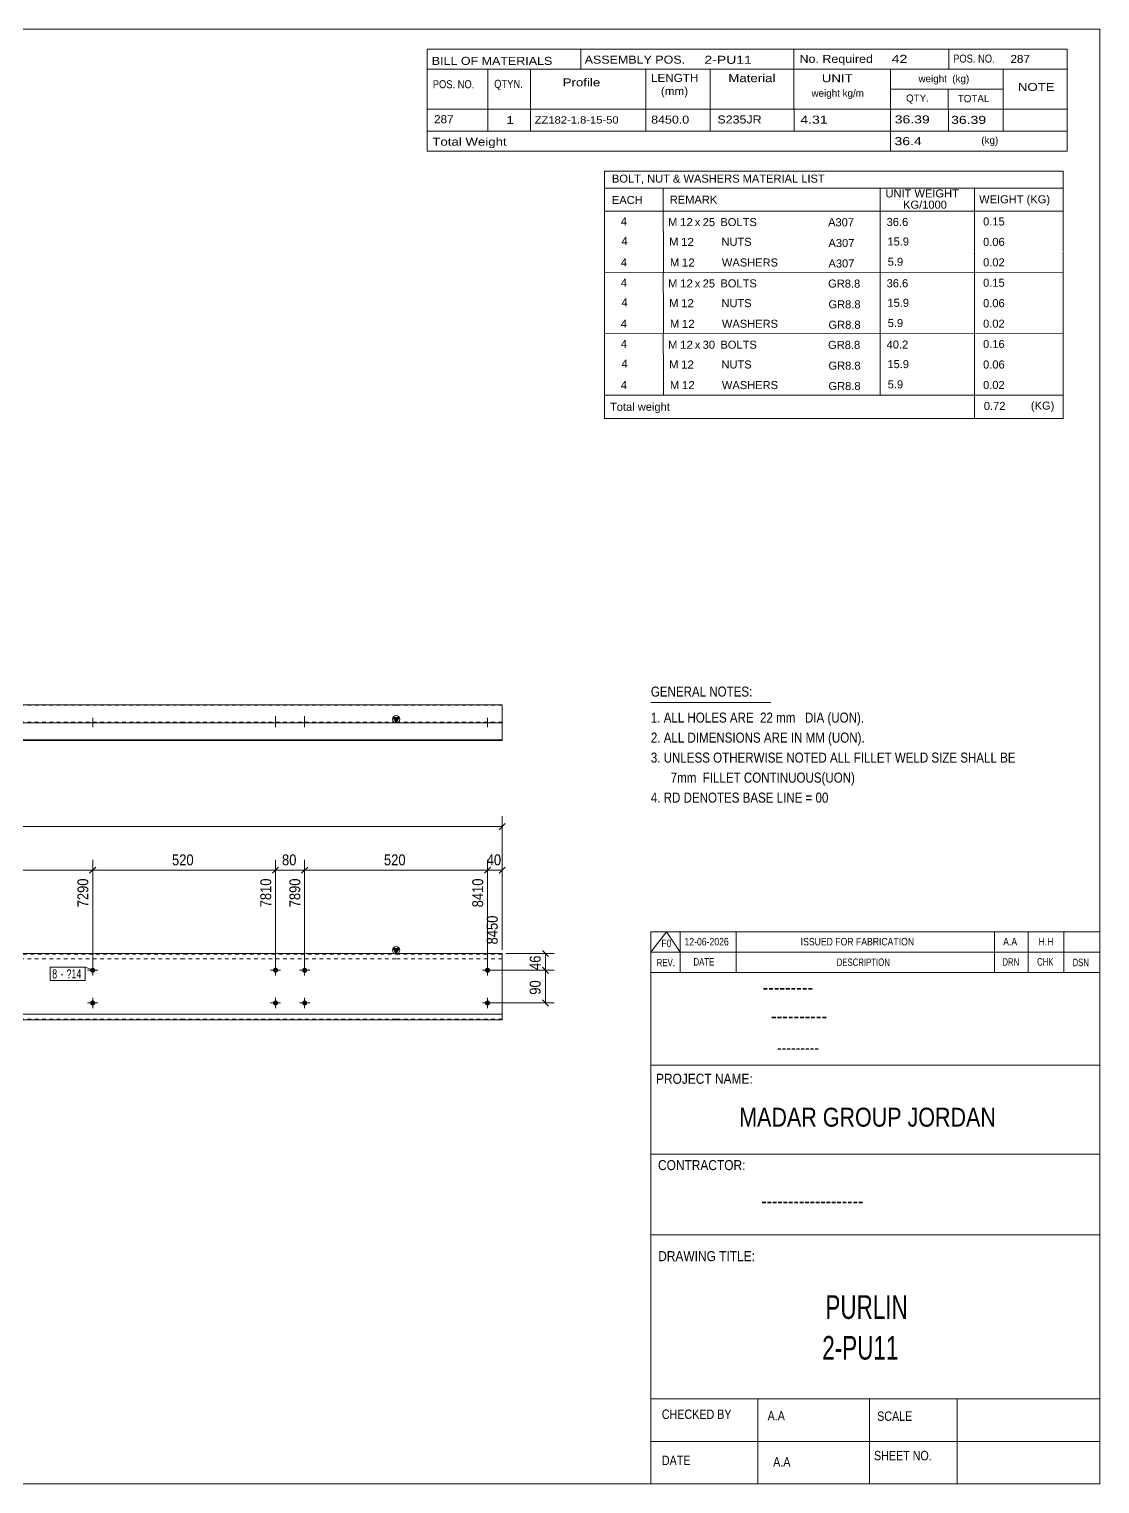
# Model space of a CAD drawing. Header units: millimetres. Extents: x 2 to 579, y 1 to 405.
# Drawn here: x 284.5 to 579, y 5 to 405 of the extents above; entities that cross this region are included whole.
import ezdxf

# ---------------------------------------------------------------- set-up
doc = ezdxf.new("R2010")
doc.units = ezdxf.units.MM
doc.linetypes.add('XKITLINE00', pattern=[0])
doc.linetypes.add('XKITLINE01', pattern=[4, 1, -1, 1, -1])
for name, color, linetype, lineweight in [('Bolt', 3, 'Continuous', 0), ('BoltMark', 7, 'Continuous', 0), ('Dimensions', 7, 'Continuous', 0), ('DrawingSheet', 5, 'Continuous', 0), ('OtherObjectType', 7, 'Continuous', 0), ('Part', 2, 'Continuous', 0)]:
    doc.layers.add(name, color=color, linetype=linetype, lineweight=lineweight)
doc.styles.add('@ARIAL_UNICODE_MS_BOLD', font='ARIAL.TTF')
doc.styles.add('ARIAL', font='ARIAL.TTF')
doc.styles.add('ARIAL_NARROW', font='ARIALN.TTF')
doc.styles.add('COMIC_SANS_MS_BOLD', font='COMICBD.TTF')
doc.styles.add('SWIS721_EX_BT', font='ARIAL.TTF')
doc.styles.add('SWISSE', font='ARIAL.TTF')

# ---------------------------------------------------------------- blocks, each defined once
blk = doc.blocks.new('*A5')
at = {"layer": 'Bolt'}
for points in [[(352.99, 146.2), (352.99, 146.16), (352.98, 146.13), (352.98, 146.09), (352.97, 146.06), (352.96, 146.03), (352.95, 145.99), (352.94, 145.96), (352.92, 145.93), (352.91, 145.9), (352.89, 145.87), (352.87, 145.84), (352.85, 145.81), (352.83, 145.79), (352.81, 145.76), (352.78, 145.74), (352.76, 145.71), (352.73, 145.69), (352.71, 145.67), (352.68, 145.65), (352.65, 145.63), (352.62, 145.61), (352.59, 145.6), (352.56, 145.58), (352.53, 145.57), (352.49, 145.56), (352.46, 145.55), (352.43, 145.54), (352.39, 145.54), (352.36, 145.53), (352.32, 145.53), (352.29, 145.53), (352.26, 145.53), (352.22, 145.53), (352.19, 145.54), (352.15, 145.54), (352.12, 145.55), (352.09, 145.56), (352.05, 145.57), (352.02, 145.58), (351.99, 145.6), (351.96, 145.61), (351.93, 145.63), (351.9, 145.65), (351.87, 145.67), (351.85, 145.69), (351.82, 145.71), (351.8, 145.74), (351.77, 145.76), (351.75, 145.79), (351.73, 145.81), (351.71, 145.84), (351.69, 145.87), (351.67, 145.9), (351.66, 145.93), (351.64, 145.96), (351.63, 145.99), (351.62, 146.03), (351.61, 146.06), (351.6, 146.09), (351.6, 146.13), (351.59, 146.16), (351.59, 146.2), (351.59, 146.23), (351.59, 146.26), (351.59, 146.3), (351.6, 146.33), (351.6, 146.37), (351.61, 146.4), (351.62, 146.43), (351.63, 146.47), (351.64, 146.5), (351.66, 146.53), (351.67, 146.56), (351.69, 146.59), (351.71, 146.62), (351.73, 146.65), (351.75, 146.67), (351.77, 146.7), (351.8, 146.72), (351.82, 146.75), (351.85, 146.77), (351.87, 146.79), (351.9, 146.81), (351.93, 146.83), (351.96, 146.85), (351.99, 146.86), (352.02, 146.88), (352.05, 146.89), (352.09, 146.9), (352.12, 146.91), (352.15, 146.92), (352.19, 146.92), (352.22, 146.93), (352.26, 146.93), (352.29, 146.93), (352.32, 146.93), (352.36, 146.93), (352.39, 146.92), (352.43, 146.92), (352.46, 146.91), (352.49, 146.9), (352.53, 146.89), (352.56, 146.88), (352.59, 146.86), (352.62, 146.85), (352.65, 146.83), (352.68, 146.81), (352.71, 146.79), (352.73, 146.77), (352.76, 146.75), (352.78, 146.72), (352.81, 146.7), (352.83, 146.67), (352.85, 146.65), (352.87, 146.62), (352.89, 146.59), (352.91, 146.56), (352.92, 146.53), (352.94, 146.5), (352.95, 146.47), (352.96, 146.43), (352.97, 146.4), (352.98, 146.37), (352.98, 146.33), (352.99, 146.3), (352.99, 146.26), (352.99, 146.23)], [(360.99, 146.2), (360.99, 146.16), (360.98, 146.13), (360.98, 146.09), (360.97, 146.06), (360.96, 146.03), (360.95, 145.99), (360.94, 145.96), (360.92, 145.93), (360.91, 145.9), (360.89, 145.87), (360.87, 145.84), (360.85, 145.81), (360.83, 145.79), (360.81, 145.76), (360.78, 145.74), (360.76, 145.71), (360.73, 145.69), (360.71, 145.67), (360.68, 145.65), (360.65, 145.63), (360.62, 145.61), (360.59, 145.6), (360.56, 145.58), (360.53, 145.57), (360.49, 145.56), (360.46, 145.55), (360.43, 145.54), (360.39, 145.54), (360.36, 145.53), (360.32, 145.53), (360.29, 145.53), (360.26, 145.53), (360.22, 145.53), (360.19, 145.54), (360.15, 145.54), (360.12, 145.55), (360.09, 145.56), (360.05, 145.57), (360.02, 145.58), (359.99, 145.6), (359.96, 145.61), (359.93, 145.63), (359.9, 145.65), (359.87, 145.67), (359.85, 145.69), (359.82, 145.71), (359.8, 145.74), (359.77, 145.76), (359.75, 145.79), (359.73, 145.81), (359.71, 145.84), (359.69, 145.87), (359.67, 145.9), (359.66, 145.93), (359.64, 145.96), (359.63, 145.99), (359.62, 146.03), (359.61, 146.06), (359.6, 146.09), (359.6, 146.13), (359.59, 146.16), (359.59, 146.2), (359.59, 146.23), (359.59, 146.26), (359.59, 146.3), (359.6, 146.33), (359.6, 146.37), (359.61, 146.4), (359.62, 146.43), (359.63, 146.47), (359.64, 146.5), (359.66, 146.53), (359.67, 146.56), (359.69, 146.59), (359.71, 146.62), (359.73, 146.65), (359.75, 146.67), (359.77, 146.7), (359.8, 146.72), (359.82, 146.75), (359.85, 146.77), (359.87, 146.79), (359.9, 146.81), (359.93, 146.83), (359.96, 146.85), (359.99, 146.86), (360.02, 146.88), (360.05, 146.89), (360.09, 146.9), (360.12, 146.91), (360.15, 146.92), (360.19, 146.92), (360.22, 146.93), (360.26, 146.93), (360.29, 146.93), (360.32, 146.93), (360.36, 146.93), (360.39, 146.92), (360.43, 146.92), (360.46, 146.91), (360.49, 146.9), (360.53, 146.89), (360.56, 146.88), (360.59, 146.86), (360.62, 146.85), (360.65, 146.83), (360.68, 146.81), (360.71, 146.79), (360.73, 146.77), (360.76, 146.75), (360.78, 146.72), (360.81, 146.7), (360.83, 146.67), (360.85, 146.65), (360.87, 146.62), (360.89, 146.59), (360.91, 146.56), (360.92, 146.53), (360.94, 146.5), (360.95, 146.47), (360.96, 146.43), (360.97, 146.4), (360.98, 146.37), (360.98, 146.33), (360.99, 146.3), (360.99, 146.26), (360.99, 146.23)], [(352.99, 137.2), (352.99, 137.16), (352.98, 137.13), (352.98, 137.09), (352.97, 137.06), (352.96, 137.03), (352.95, 136.99), (352.94, 136.96), (352.92, 136.93), (352.91, 136.9), (352.89, 136.87), (352.87, 136.84), (352.85, 136.81), (352.83, 136.79), (352.81, 136.76), (352.78, 136.74), (352.76, 136.71), (352.73, 136.69), (352.71, 136.67), (352.68, 136.65), (352.65, 136.63), (352.62, 136.61), (352.59, 136.6), (352.56, 136.58), (352.53, 136.57), (352.49, 136.56), (352.46, 136.55), (352.43, 136.54), (352.39, 136.54), (352.36, 136.53), (352.32, 136.53), (352.29, 136.53), (352.26, 136.53), (352.22, 136.53), (352.19, 136.54), (352.15, 136.54), (352.12, 136.55), (352.09, 136.56), (352.05, 136.57), (352.02, 136.58), (351.99, 136.6), (351.96, 136.61), (351.93, 136.63), (351.9, 136.65), (351.87, 136.67), (351.85, 136.69), (351.82, 136.71), (351.8, 136.74), (351.77, 136.76), (351.75, 136.79), (351.73, 136.81), (351.71, 136.84), (351.69, 136.87), (351.67, 136.9), (351.66, 136.93), (351.64, 136.96), (351.63, 136.99), (351.62, 137.03), (351.61, 137.06), (351.6, 137.09), (351.6, 137.13), (351.59, 137.16), (351.59, 137.2), (351.59, 137.23), (351.59, 137.26), (351.59, 137.3), (351.6, 137.33), (351.6, 137.37), (351.61, 137.4), (351.62, 137.43), (351.63, 137.47), (351.64, 137.5), (351.66, 137.53), (351.67, 137.56), (351.69, 137.59), (351.71, 137.62), (351.73, 137.65), (351.75, 137.67), (351.77, 137.7), (351.8, 137.72), (351.82, 137.75), (351.85, 137.77), (351.87, 137.79), (351.9, 137.81), (351.93, 137.83), (351.96, 137.85), (351.99, 137.86), (352.02, 137.88), (352.05, 137.89), (352.09, 137.9), (352.12, 137.91), (352.15, 137.92), (352.19, 137.92), (352.22, 137.93), (352.26, 137.93), (352.29, 137.93), (352.32, 137.93), (352.36, 137.93), (352.39, 137.92), (352.43, 137.92), (352.46, 137.91), (352.49, 137.9), (352.53, 137.89), (352.56, 137.88), (352.59, 137.86), (352.62, 137.85), (352.65, 137.83), (352.68, 137.81), (352.71, 137.79), (352.73, 137.77), (352.76, 137.75), (352.78, 137.72), (352.81, 137.7), (352.83, 137.67), (352.85, 137.65), (352.87, 137.62), (352.89, 137.59), (352.91, 137.56), (352.92, 137.53), (352.94, 137.5), (352.95, 137.47), (352.96, 137.43), (352.97, 137.4), (352.98, 137.37), (352.98, 137.33), (352.99, 137.3), (352.99, 137.26), (352.99, 137.23)], [(360.99, 137.2), (360.99, 137.16), (360.98, 137.13), (360.98, 137.09), (360.97, 137.06), (360.96, 137.03), (360.95, 136.99), (360.94, 136.96), (360.92, 136.93), (360.91, 136.9), (360.89, 136.87), (360.87, 136.84), (360.85, 136.81), (360.83, 136.79), (360.81, 136.76), (360.78, 136.74), (360.76, 136.71), (360.73, 136.69), (360.71, 136.67), (360.68, 136.65), (360.65, 136.63), (360.62, 136.61), (360.59, 136.6), (360.56, 136.58), (360.53, 136.57), (360.49, 136.56), (360.46, 136.55), (360.43, 136.54), (360.39, 136.54), (360.36, 136.53), (360.32, 136.53), (360.29, 136.53), (360.26, 136.53), (360.22, 136.53), (360.19, 136.54), (360.15, 136.54), (360.12, 136.55), (360.09, 136.56), (360.05, 136.57), (360.02, 136.58), (359.99, 136.6), (359.96, 136.61), (359.93, 136.63), (359.9, 136.65), (359.87, 136.67), (359.85, 136.69), (359.82, 136.71), (359.8, 136.74), (359.77, 136.76), (359.75, 136.79), (359.73, 136.81), (359.71, 136.84), (359.69, 136.87), (359.67, 136.9), (359.66, 136.93), (359.64, 136.96), (359.63, 136.99), (359.62, 137.03), (359.61, 137.06), (359.6, 137.09), (359.6, 137.13), (359.59, 137.16), (359.59, 137.2), (359.59, 137.23), (359.59, 137.26), (359.59, 137.3), (359.6, 137.33), (359.6, 137.37), (359.61, 137.4), (359.62, 137.43), (359.63, 137.47), (359.64, 137.5), (359.66, 137.53), (359.67, 137.56), (359.69, 137.59), (359.71, 137.62), (359.73, 137.65), (359.75, 137.67), (359.77, 137.7), (359.8, 137.72), (359.82, 137.75), (359.85, 137.77), (359.87, 137.79), (359.9, 137.81), (359.93, 137.83), (359.96, 137.85), (359.99, 137.86), (360.02, 137.88), (360.05, 137.89), (360.09, 137.9), (360.12, 137.91), (360.15, 137.92), (360.19, 137.92), (360.22, 137.93), (360.26, 137.93), (360.29, 137.93), (360.32, 137.93), (360.36, 137.93), (360.39, 137.92), (360.43, 137.92), (360.46, 137.91), (360.49, 137.9), (360.53, 137.89), (360.56, 137.88), (360.59, 137.86), (360.62, 137.85), (360.65, 137.83), (360.68, 137.81), (360.71, 137.79), (360.73, 137.77), (360.76, 137.75), (360.78, 137.72), (360.81, 137.7), (360.83, 137.67), (360.85, 137.65), (360.87, 137.62), (360.89, 137.59), (360.91, 137.56), (360.92, 137.53), (360.94, 137.5), (360.95, 137.47), (360.96, 137.43), (360.97, 137.4), (360.98, 137.37), (360.98, 137.33), (360.99, 137.3), (360.99, 137.26), (360.99, 137.23)]]:
    blk.add_hatch(color=3, dxfattribs=at).paths.add_polyline_path(points, flags=17)
at = {"layer": 'Bolt', "color": 3, "linetype": 'XKITLINE00', "lineweight": 0}
for p, q in [((353.69, 146.23), (350.89, 146.23)), ((352.29, 147.63), (352.29, 144.83)), ((361.69, 146.23), (358.89, 146.23)), ((360.29, 147.63), (360.29, 144.83)), ((353.69, 137.23), (350.89, 137.23)), ((352.29, 138.63), (352.29, 135.83)), ((361.69, 137.23), (358.89, 137.23)), ((360.29, 138.63), (360.29, 135.83))]:
    blk.add_line(p, q, dxfattribs=at)
blk = doc.blocks.new('*A6')
at = {"layer": 'Bolt'}
for points in [[(302.7, 146.2), (302.69, 146.16), (302.69, 146.13), (302.68, 146.09), (302.68, 146.06), (302.67, 146.03), (302.66, 145.99), (302.64, 145.96), (302.63, 145.93), (302.61, 145.9), (302.6, 145.87), (302.58, 145.84), (302.56, 145.81), (302.54, 145.79), (302.51, 145.76), (302.49, 145.74), (302.47, 145.71), (302.44, 145.69), (302.41, 145.67), (302.38, 145.65), (302.36, 145.63), (302.33, 145.61), (302.3, 145.6), (302.26, 145.58), (302.23, 145.57), (302.2, 145.56), (302.17, 145.55), (302.13, 145.54), (302.1, 145.54), (302.06, 145.53), (302.03, 145.53), (302, 145.53), (301.96, 145.53), (301.93, 145.53), (301.89, 145.54), (301.86, 145.54), (301.83, 145.55), (301.79, 145.56), (301.76, 145.57), (301.73, 145.58), (301.7, 145.6), (301.67, 145.61), (301.64, 145.63), (301.61, 145.65), (301.58, 145.67), (301.55, 145.69), (301.53, 145.71), (301.5, 145.74), (301.48, 145.76), (301.45, 145.79), (301.43, 145.81), (301.41, 145.84), (301.4, 145.87), (301.38, 145.9), (301.36, 145.93), (301.35, 145.96), (301.34, 145.99), (301.33, 146.03), (301.32, 146.06), (301.31, 146.09), (301.3, 146.13), (301.3, 146.16), (301.3, 146.2), (301.3, 146.23), (301.3, 146.26), (301.3, 146.3), (301.3, 146.33), (301.31, 146.37), (301.32, 146.4), (301.33, 146.43), (301.34, 146.47), (301.35, 146.5), (301.36, 146.53), (301.38, 146.56), (301.4, 146.59), (301.41, 146.62), (301.43, 146.65), (301.45, 146.67), (301.48, 146.7), (301.5, 146.72), (301.53, 146.75), (301.55, 146.77), (301.58, 146.79), (301.61, 146.81), (301.64, 146.83), (301.67, 146.85), (301.7, 146.86), (301.73, 146.88), (301.76, 146.89), (301.79, 146.9), (301.83, 146.91), (301.86, 146.92), (301.89, 146.92), (301.93, 146.93), (301.96, 146.93), (302, 146.93), (302.03, 146.93), (302.06, 146.93), (302.1, 146.92), (302.13, 146.92), (302.17, 146.91), (302.2, 146.9), (302.23, 146.89), (302.26, 146.88), (302.3, 146.86), (302.33, 146.85), (302.36, 146.83), (302.38, 146.81), (302.41, 146.79), (302.44, 146.77), (302.47, 146.75), (302.49, 146.72), (302.51, 146.7), (302.54, 146.67), (302.56, 146.65), (302.58, 146.62), (302.6, 146.59), (302.61, 146.56), (302.63, 146.53), (302.64, 146.5), (302.66, 146.47), (302.67, 146.43), (302.68, 146.4), (302.68, 146.37), (302.69, 146.33), (302.69, 146.3), (302.7, 146.26), (302.7, 146.23)], [(411.28, 146.2), (411.28, 146.16), (411.28, 146.13), (411.27, 146.09), (411.26, 146.06), (411.25, 146.03), (411.24, 145.99), (411.23, 145.96), (411.22, 145.93), (411.2, 145.9), (411.18, 145.87), (411.17, 145.84), (411.15, 145.81), (411.13, 145.79), (411.1, 145.76), (411.08, 145.74), (411.05, 145.71), (411.03, 145.69), (411, 145.67), (410.97, 145.65), (410.94, 145.63), (410.91, 145.61), (410.88, 145.6), (410.85, 145.58), (410.82, 145.57), (410.79, 145.56), (410.75, 145.55), (410.72, 145.54), (410.69, 145.54), (410.65, 145.53), (410.62, 145.53), (410.58, 145.53), (410.55, 145.53), (410.52, 145.53), (410.48, 145.54), (410.45, 145.54), (410.41, 145.55), (410.38, 145.56), (410.35, 145.57), (410.32, 145.58), (410.28, 145.6), (410.25, 145.61), (410.22, 145.63), (410.2, 145.65), (410.17, 145.67), (410.14, 145.69), (410.11, 145.71), (410.09, 145.74), (410.07, 145.76), (410.04, 145.79), (410.02, 145.81), (410, 145.84), (409.98, 145.87), (409.97, 145.9), (409.95, 145.93), (409.94, 145.96), (409.92, 145.99), (409.91, 146.03), (409.9, 146.06), (409.9, 146.09), (409.89, 146.13), (409.89, 146.16), (409.88, 146.2), (409.88, 146.23), (409.88, 146.26), (409.89, 146.3), (409.89, 146.33), (409.9, 146.37), (409.9, 146.4), (409.91, 146.43), (409.92, 146.47), (409.94, 146.5), (409.95, 146.53), (409.97, 146.56), (409.98, 146.59), (410, 146.62), (410.02, 146.65), (410.04, 146.67), (410.07, 146.7), (410.09, 146.72), (410.11, 146.75), (410.14, 146.77), (410.17, 146.79), (410.2, 146.81), (410.22, 146.83), (410.25, 146.85), (410.28, 146.86), (410.32, 146.88), (410.35, 146.89), (410.38, 146.9), (410.41, 146.91), (410.45, 146.92), (410.48, 146.92), (410.52, 146.93), (410.55, 146.93), (410.58, 146.93), (410.62, 146.93), (410.65, 146.93), (410.69, 146.92), (410.72, 146.92), (410.75, 146.91), (410.79, 146.9), (410.82, 146.89), (410.85, 146.88), (410.88, 146.86), (410.91, 146.85), (410.94, 146.83), (410.97, 146.81), (411, 146.79), (411.03, 146.77), (411.05, 146.75), (411.08, 146.72), (411.1, 146.7), (411.13, 146.67), (411.15, 146.65), (411.17, 146.62), (411.18, 146.59), (411.2, 146.56), (411.22, 146.53), (411.23, 146.5), (411.24, 146.47), (411.25, 146.43), (411.26, 146.4), (411.27, 146.37), (411.28, 146.33), (411.28, 146.3), (411.28, 146.26), (411.28, 146.23)], [(302.7, 137.2), (302.69, 137.16), (302.69, 137.13), (302.68, 137.09), (302.68, 137.06), (302.67, 137.03), (302.66, 136.99), (302.64, 136.96), (302.63, 136.93), (302.61, 136.9), (302.6, 136.87), (302.58, 136.84), (302.56, 136.81), (302.54, 136.79), (302.51, 136.76), (302.49, 136.74), (302.47, 136.71), (302.44, 136.69), (302.41, 136.67), (302.38, 136.65), (302.36, 136.63), (302.33, 136.61), (302.3, 136.6), (302.26, 136.58), (302.23, 136.57), (302.2, 136.56), (302.17, 136.55), (302.13, 136.54), (302.1, 136.54), (302.06, 136.53), (302.03, 136.53), (302, 136.53), (301.96, 136.53), (301.93, 136.53), (301.89, 136.54), (301.86, 136.54), (301.83, 136.55), (301.79, 136.56), (301.76, 136.57), (301.73, 136.58), (301.7, 136.6), (301.67, 136.61), (301.64, 136.63), (301.61, 136.65), (301.58, 136.67), (301.55, 136.69), (301.53, 136.71), (301.5, 136.74), (301.48, 136.76), (301.45, 136.79), (301.43, 136.81), (301.41, 136.84), (301.4, 136.87), (301.38, 136.9), (301.36, 136.93), (301.35, 136.96), (301.34, 136.99), (301.33, 137.03), (301.32, 137.06), (301.31, 137.09), (301.3, 137.13), (301.3, 137.16), (301.3, 137.2), (301.3, 137.23), (301.3, 137.26), (301.3, 137.3), (301.3, 137.33), (301.31, 137.37), (301.32, 137.4), (301.33, 137.43), (301.34, 137.47), (301.35, 137.5), (301.36, 137.53), (301.38, 137.56), (301.4, 137.59), (301.41, 137.62), (301.43, 137.65), (301.45, 137.67), (301.48, 137.7), (301.5, 137.72), (301.53, 137.75), (301.55, 137.77), (301.58, 137.79), (301.61, 137.81), (301.64, 137.83), (301.67, 137.85), (301.7, 137.86), (301.73, 137.88), (301.76, 137.89), (301.79, 137.9), (301.83, 137.91), (301.86, 137.92), (301.89, 137.92), (301.93, 137.93), (301.96, 137.93), (302, 137.93), (302.03, 137.93), (302.06, 137.93), (302.1, 137.92), (302.13, 137.92), (302.17, 137.91), (302.2, 137.9), (302.23, 137.89), (302.26, 137.88), (302.3, 137.86), (302.33, 137.85), (302.36, 137.83), (302.38, 137.81), (302.41, 137.79), (302.44, 137.77), (302.47, 137.75), (302.49, 137.72), (302.51, 137.7), (302.54, 137.67), (302.56, 137.65), (302.58, 137.62), (302.6, 137.59), (302.61, 137.56), (302.63, 137.53), (302.64, 137.5), (302.66, 137.47), (302.67, 137.43), (302.68, 137.4), (302.68, 137.37), (302.69, 137.33), (302.69, 137.3), (302.7, 137.26), (302.7, 137.23)], [(411.28, 137.2), (411.28, 137.16), (411.28, 137.13), (411.27, 137.09), (411.26, 137.06), (411.25, 137.03), (411.24, 136.99), (411.23, 136.96), (411.22, 136.93), (411.2, 136.9), (411.18, 136.87), (411.17, 136.84), (411.15, 136.81), (411.13, 136.79), (411.1, 136.76), (411.08, 136.74), (411.05, 136.71), (411.03, 136.69), (411, 136.67), (410.97, 136.65), (410.94, 136.63), (410.91, 136.61), (410.88, 136.6), (410.85, 136.58), (410.82, 136.57), (410.79, 136.56), (410.75, 136.55), (410.72, 136.54), (410.69, 136.54), (410.65, 136.53), (410.62, 136.53), (410.58, 136.53), (410.55, 136.53), (410.52, 136.53), (410.48, 136.54), (410.45, 136.54), (410.41, 136.55), (410.38, 136.56), (410.35, 136.57), (410.32, 136.58), (410.28, 136.6), (410.25, 136.61), (410.22, 136.63), (410.2, 136.65), (410.17, 136.67), (410.14, 136.69), (410.11, 136.71), (410.09, 136.74), (410.07, 136.76), (410.04, 136.79), (410.02, 136.81), (410, 136.84), (409.98, 136.87), (409.97, 136.9), (409.95, 136.93), (409.94, 136.96), (409.92, 136.99), (409.91, 137.03), (409.9, 137.06), (409.9, 137.09), (409.89, 137.13), (409.89, 137.16), (409.88, 137.2), (409.88, 137.23), (409.88, 137.26), (409.89, 137.3), (409.89, 137.33), (409.9, 137.37), (409.9, 137.4), (409.91, 137.43), (409.92, 137.47), (409.94, 137.5), (409.95, 137.53), (409.97, 137.56), (409.98, 137.59), (410, 137.62), (410.02, 137.65), (410.04, 137.67), (410.07, 137.7), (410.09, 137.72), (410.11, 137.75), (410.14, 137.77), (410.17, 137.79), (410.2, 137.81), (410.22, 137.83), (410.25, 137.85), (410.28, 137.86), (410.32, 137.88), (410.35, 137.89), (410.38, 137.9), (410.41, 137.91), (410.45, 137.92), (410.48, 137.92), (410.52, 137.93), (410.55, 137.93), (410.58, 137.93), (410.62, 137.93), (410.65, 137.93), (410.69, 137.92), (410.72, 137.92), (410.75, 137.91), (410.79, 137.9), (410.82, 137.89), (410.85, 137.88), (410.88, 137.86), (410.91, 137.85), (410.94, 137.83), (410.97, 137.81), (411, 137.79), (411.03, 137.77), (411.05, 137.75), (411.08, 137.72), (411.1, 137.7), (411.13, 137.67), (411.15, 137.65), (411.17, 137.62), (411.18, 137.59), (411.2, 137.56), (411.22, 137.53), (411.23, 137.5), (411.24, 137.47), (411.25, 137.43), (411.26, 137.4), (411.27, 137.37), (411.28, 137.33), (411.28, 137.3), (411.28, 137.26), (411.28, 137.23)]]:
    blk.add_hatch(color=3, dxfattribs=at).paths.add_polyline_path(points, flags=17)
at = {"layer": 'Bolt', "color": 3, "linetype": 'XKITLINE00', "lineweight": 0}
for p, q in [((303.4, 146.23), (300.6, 146.23)), ((302, 147.63), (302, 144.83)), ((411.98, 146.23), (409.18, 146.23)), ((410.58, 147.63), (410.58, 144.83)), ((303.4, 137.23), (300.6, 137.23)), ((302, 138.63), (302, 135.83)), ((411.98, 137.23), (409.18, 137.23)), ((410.58, 138.63), (410.58, 135.83))]:
    blk.add_line(p, q, dxfattribs=at)
blk = doc.blocks.new('*A7')
at = {"layer": 'Part'}
blk.add_hatch(color=2, dxfattribs=at).paths.add_polyline_path([(384.64, 152.23), (386.24, 152.23), (385.44, 150.83)], flags=17)
at = {"layer": 'Part', "color": 2, "linetype": 'XKITLINE00', "lineweight": 0}
for p, q in [((385.44, 150.83), (384.64, 152.23)), ((384.64, 152.23), (386.24, 152.23)), ((386.24, 152.23), (385.44, 150.83)), ((38.53, 150.83), (38.53, 132.63)), ((67.62, 150.83), (38.53, 150.83)), ((125.92, 150.83), (67.72, 150.83)), ((176.21, 150.83), (126.02, 150.83)), ((226.51, 150.83), (176.31, 150.83)), ((276.8, 150.83), (226.61, 150.83)), ((327.09, 150.83), (276.9, 150.83)), ((385.39, 150.83), (327.19, 150.83)), ((414.58, 150.83), (385.49, 150.83)), ((414.58, 132.63), (414.58, 150.83)), ((67.62, 134.13), (38.53, 134.13)), ((38.53, 132.63), (67.62, 132.63)), ((125.92, 134.13), (67.72, 134.13)), ((67.72, 132.63), (125.92, 132.63)), ((176.21, 134.13), (126.02, 134.13)), ((126.02, 132.63), (176.21, 132.63)), ((226.51, 134.13), (176.31, 134.13)), ((176.31, 132.63), (226.51, 132.63)), ((276.8, 134.13), (226.61, 134.13)), ((226.61, 132.63), (276.8, 132.63)), ((327.09, 134.13), (276.9, 134.13)), ((276.9, 132.63), (327.09, 132.63)), ((385.39, 134.13), (327.19, 134.13)), ((327.19, 132.63), (385.39, 132.63)), ((414.58, 134.13), (385.49, 134.13)), ((385.49, 132.63), (414.58, 132.63))]:
    blk.add_line(p, q, dxfattribs=at)
at = {"layer": 'Part', "color": 7, "linetype": 'XKITLINE01', "lineweight": 0}
for p, q in [((38.53, 150.65), (67.62, 150.65)), ((67.62, 149.33), (38.53, 149.33)), ((67.72, 150.65), (125.92, 150.65)), ((125.92, 149.33), (67.72, 149.33)), ((126.02, 150.65), (176.21, 150.65)), ((176.21, 149.33), (126.02, 149.33)), ((176.31, 150.65), (226.51, 150.65)), ((226.51, 149.33), (176.31, 149.33)), ((226.61, 150.65), (276.8, 150.65)), ((276.8, 149.33), (226.61, 149.33)), ((276.9, 150.65), (327.09, 150.65)), ((327.09, 149.33), (276.9, 149.33)), ((327.19, 150.65), (385.39, 150.65)), ((385.39, 149.33), (327.19, 149.33)), ((385.49, 150.65), (414.58, 150.65)), ((414.58, 149.33), (385.49, 149.33)), ((67.62, 132.81), (38.53, 132.81)), ((125.92, 132.81), (67.72, 132.81)), ((176.21, 132.81), (126.02, 132.81)), ((226.51, 132.81), (176.31, 132.81)), ((276.8, 132.81), (226.61, 132.81)), ((327.09, 132.81), (276.9, 132.81)), ((385.39, 132.81), (327.19, 132.81)), ((414.58, 132.81), (385.49, 132.81))]:
    blk.add_line(p, q, dxfattribs=at)
at = {"layer": 'Part', "color": 2, "linetype": 'XKITLINE00', "lineweight": 0}
blk.add_circle((385.44, 151.73), 1, dxfattribs=at)
blk = doc.blocks.new('*A12')
at = {"layer": 'Bolt'}
for points in [[(351.59, 214.25), (351.59, 214.43), (352.99, 214.43), (352.99, 214.25)], [(351.59, 214.25), (351.59, 214.43), (352.99, 214.43), (352.99, 214.25)], [(359.59, 214.25), (359.59, 214.43), (360.99, 214.43), (360.99, 214.25)], [(359.59, 214.25), (359.59, 214.43), (360.99, 214.43), (360.99, 214.25)]]:
    blk.add_hatch(color=3, dxfattribs=at).paths.add_polyline_path(points, flags=17)
at = {"layer": 'Bolt', "color": 3, "linetype": 'XKITLINE00', "lineweight": 0}
for p, q in [((352.29, 216.09), (352.29, 213.09)), ((352.29, 216.09), (352.29, 213.09)), ((360.29, 216.09), (360.29, 213.09)), ((360.29, 216.09), (360.29, 213.09)), ((351.59, 214.43), (351.59, 214.25)), ((351.59, 214.43), (351.59, 214.25)), ((352.99, 214.43), (352.99, 214.25)), ((352.99, 214.43), (352.99, 214.25)), ((359.59, 214.43), (359.59, 214.25)), ((359.59, 214.43), (359.59, 214.25)), ((360.99, 214.43), (360.99, 214.25)), ((360.99, 214.43), (360.99, 214.25))]:
    blk.add_line(p, q, dxfattribs=at)
blk = doc.blocks.new('*A13')
at = {"layer": 'Bolt'}
for points in [[(301.3, 214.25), (301.3, 214.43), (302.7, 214.43), (302.7, 214.25)], [(301.3, 214.25), (301.3, 214.43), (302.7, 214.43), (302.7, 214.25)], [(409.88, 214.25), (409.88, 214.43), (411.28, 214.43), (411.28, 214.25)], [(409.88, 214.25), (409.88, 214.43), (411.28, 214.43), (411.28, 214.25)]]:
    blk.add_hatch(color=3, dxfattribs=at).paths.add_polyline_path(points, flags=17)
at = {"layer": 'Bolt', "color": 3, "linetype": 'XKITLINE00', "lineweight": 0}
for p, q in [((301.3, 214.43), (301.3, 214.25)), ((301.3, 214.43), (301.3, 214.25)), ((302, 215.59), (302, 213.09)), ((302, 215.59), (302, 213.09)), ((302.7, 214.43), (302.7, 214.25)), ((302.7, 214.43), (302.7, 214.25)), ((409.88, 214.43), (409.88, 214.25)), ((409.88, 214.43), (409.88, 214.25)), ((410.58, 215.59), (410.58, 213.09)), ((410.58, 215.59), (410.58, 213.09)), ((411.28, 214.43), (411.28, 214.25)), ((411.28, 214.43), (411.28, 214.25))]:
    blk.add_line(p, q, dxfattribs=at)
blk = doc.blocks.new('*A14')
at = {"layer": 'Part'}
blk.add_hatch(color=2, dxfattribs=at).paths.add_polyline_path([(384.64, 215.74), (386.24, 215.74), (385.44, 214.34)], flags=17)
at = {"layer": 'Part', "color": 2, "linetype": 'XKITLINE00', "lineweight": 0}
for p, q in [((38.53, 209.61), (38.53, 219.25)), ((67.62, 219.25), (38.53, 219.25)), ((125.92, 219.25), (67.72, 219.25)), ((176.21, 219.25), (126.02, 219.25)), ((226.51, 219.25), (176.31, 219.25)), ((276.8, 219.25), (226.61, 219.25)), ((327.09, 219.25), (276.9, 219.25)), ((385.39, 219.25), (327.19, 219.25)), ((414.58, 219.25), (385.49, 219.25)), ((414.58, 209.61), (414.58, 219.25)), ((67.62, 214.25), (38.53, 214.25)), ((125.92, 214.25), (67.72, 214.25)), ((176.21, 214.25), (126.02, 214.25)), ((226.51, 214.25), (176.31, 214.25)), ((276.8, 214.25), (226.61, 214.25)), ((327.09, 214.25), (276.9, 214.25)), ((385.39, 214.25), (327.19, 214.25)), ((385.44, 214.34), (384.64, 215.74)), ((384.64, 215.74), (386.24, 215.74)), ((386.24, 215.74), (385.44, 214.34)), ((414.58, 214.25), (385.49, 214.25)), ((38.53, 209.43), (38.53, 209.61)), ((38.53, 209.61), (67.62, 209.61)), ((67.62, 209.43), (38.53, 209.43)), ((67.72, 209.61), (125.92, 209.61)), ((125.92, 209.43), (67.72, 209.43)), ((126.02, 209.61), (176.21, 209.61)), ((176.21, 209.43), (126.02, 209.43)), ((176.31, 209.61), (226.51, 209.61)), ((226.51, 209.43), (176.31, 209.43)), ((226.61, 209.61), (276.8, 209.61)), ((276.8, 209.43), (226.61, 209.43)), ((276.9, 209.61), (327.09, 209.61)), ((327.09, 209.43), (276.9, 209.43)), ((327.19, 209.61), (385.39, 209.61)), ((385.39, 209.43), (327.19, 209.43)), ((385.49, 209.61), (414.58, 209.61)), ((414.58, 209.43), (385.49, 209.43)), ((414.58, 209.61), (414.58, 209.43))]:
    blk.add_line(p, q, dxfattribs=at)
at = {"layer": 'Part', "color": 7, "linetype": 'XKITLINE01', "lineweight": 0}
for p, q in [((67.62, 219.07), (38.53, 219.07)), ((125.92, 219.07), (67.72, 219.07)), ((176.21, 219.07), (126.02, 219.07)), ((226.51, 219.07), (176.31, 219.07)), ((276.8, 219.07), (226.61, 219.07)), ((327.09, 219.07), (276.9, 219.07)), ((385.39, 219.07), (327.19, 219.07)), ((414.58, 219.07), (385.49, 219.07)), ((67.62, 214.43), (38.53, 214.43)), ((125.92, 214.43), (67.72, 214.43)), ((176.21, 214.43), (126.02, 214.43)), ((226.51, 214.43), (176.31, 214.43)), ((276.8, 214.43), (226.61, 214.43)), ((327.09, 214.43), (276.9, 214.43)), ((385.39, 214.43), (327.19, 214.43)), ((414.58, 214.43), (385.49, 214.43))]:
    blk.add_line(p, q, dxfattribs=at)
at = {"layer": 'Part', "color": 2, "linetype": 'XKITLINE00', "lineweight": 0}
blk.add_circle((385.44, 215.24), 1, dxfattribs=at)
blk = doc.blocks.new('*A15')
at = {"layer": 'DrawingSheet', "color": 5, "linetype": 'XKITLINE00', "lineweight": 0}
for p, q in [((579, 405), (5, 405)), ((5, 405), (5, 5)), ((579, 5), (579, 405)), ((5, 5), (579, 5))]:
    blk.add_line(p, q, dxfattribs=at)
at = {"layer": 'DrawingSheet', "color": 5, "style": 'ARIAL', "width": 0.85}
blk.add_text('Tekla structures', height=2, rotation=90, dxfattribs=at).set_placement((4.5, 5.5))
blk = doc.blocks.new('*A16')
at = {"layer": 'OtherObjectType', "color": 7, "linetype": 'XKITLINE00', "lineweight": 0}
for p, q in [((442.76, 365.95), (442.75, 354.95)), ((442.76, 365.95), (568.88, 365.95)), ((568.88, 365.95), (568.88, 354.95)), ((442.75, 361.3), (568.88, 361.3)), ((458.87, 361.31), (458.87, 354.95)), ((518.57, 361.31), (518.57, 354.95)), ((544.47, 361.29), (544.47, 354.95)), ((442.76, 354.92), (442.76, 349.42)), ((442.77, 354.95), (568.88, 354.95)), ((458.92, 354.95), (458.92, 349.33)), ((518.57, 354.95), (518.57, 349.33)), ((544.5, 354.95), (544.5, 349.45)), ((568.88, 354.95), (568.88, 349.45)), ((442.79, 349.33), (442.79, 343.72)), ((458.95, 349.33), (458.95, 343.71)), ((518.57, 349.33), (518.57, 343.71)), ((544.5, 349.33), (544.5, 343.83)), ((568.88, 349.33), (568.88, 343.83)), ((442.79, 343.7), (442.79, 338.13)), ((458.95, 343.71), (458.95, 338.09)), ((518.57, 343.71), (518.57, 338.09)), ((544.5, 343.71), (544.5, 338.1)), ((568.88, 343.71), (568.88, 338.1)), ((568.88, 338.1), (442.75, 338.13)), ((442.76, 338.06), (442.76, 332.56)), ((458.92, 338.09), (458.92, 332.47)), ((518.57, 338.09), (518.57, 332.47)), ((544.5, 338.09), (544.5, 332.59)), ((568.88, 338.09), (568.88, 332.59)), ((442.79, 332.47), (442.79, 326.86)), ((458.95, 332.47), (458.95, 326.86)), ((518.57, 332.47), (518.57, 326.86)), ((544.5, 332.47), (544.5, 326.97)), ((568.88, 332.47), (568.88, 326.97)), ((442.79, 326.84), (442.79, 321.27)), ((458.95, 326.85), (458.95, 321.24)), ((518.57, 326.86), (518.57, 321.24)), ((544.5, 326.85), (544.5, 321.25)), ((568.88, 326.85), (568.88, 321.24)), ((568.88, 321.24), (442.75, 321.27)), ((442.76, 321.21), (442.76, 315.71)), ((458.92, 321.23), (458.92, 315.62)), ((518.57, 321.24), (518.57, 315.62)), ((544.5, 321.23), (544.5, 315.73)), ((568.88, 321.24), (568.88, 315.74)), ((442.79, 315.62), (442.79, 310)), ((458.95, 315.62), (458.95, 310)), ((518.57, 315.62), (518.57, 310)), ((544.5, 315.61), (544.5, 310.11)), ((568.88, 315.62), (568.88, 310.12)), ((442.79, 309.98), (442.79, 304.42)), ((458.95, 310), (458.95, 304.38)), ((518.57, 310), (518.57, 304.38)), ((544.5, 310), (544.5, 304.39)), ((568.88, 310), (568.88, 304.39)), ((568.88, 304.39), (442.75, 304.42)), ((442.78, 304.38), (442.78, 297.97)), ((442.85, 304.38), (568.87, 304.38)), ((544.5, 304.35), (544.5, 297.93)), ((568.87, 304.35), (568.87, 297.94)), ((442.77, 297.93), (568.87, 297.93))]:
    blk.add_line(p, q, dxfattribs=at)
at = {"layer": 'OtherObjectType', "color": 7, "style": 'ARIAL_NARROW'}
for s, width, p in [('BOLT, NUT & WASHERS MATERIAL LIST', 1.211571, (444.79, 362.79)), ('UNIT WEIGHT', 1.211571, (520.03, 358.72)), ('EACH', 1.211571, (444.78, 356.92)), ('REMARK', 1.211571, (460.7, 357.01)), (' KG/1000', 1.211571, (524.02, 355.63)), ('WEIGHT (KG)', 1.211571, (545.78, 357.1)), ('4', 1.211571, (447.26, 351.05)), ('M', 1.211571, (460.26, 350.85)), ('12', 1.275, (463.5, 350.83)), ('x', 1.211571, (467.58, 350.83)), ('25', 1.211571, (469.76, 350.82)), ('BOLTS', 1.211571, (474.63, 350.84)), ('A307', 1.211571, (504.25, 350.79)), ('36.6', 1.211571, (520.34, 350.88)), ('0.15', 1.211571, (546.87, 351.01)), ('4', 1.211571, (447.4, 345.61)), ('M', 1.211571, (460.54, 345.41)), ('12', 1.275, (463.78, 345.39)), ('NUTS', 1.211571, (474.91, 345.41)), ('A307', 1.211571, (504.35, 345.09)), ('15.9', 1.211571, (520.56, 345.5)), ('0.06', 1.211571, (546.87, 345.39)), ('4', 1.211571, (447.24, 339.74)), ('M', 1.211571, (460.76, 339.74)), ('12', 1.275, (464, 339.72)), ('WASHERS', 1.211571, (475.04, 339.73)), ('A307', 1.211571, (504.35, 339.47)), ('5.9', 1.211571, (520.64, 339.94)), ('0.02', 1.211571, (546.87, 339.78)), ('4', 1.211571, (447.26, 334.2)), ('M', 1.211571, (460.26, 333.99)), ('12', 1.275, (463.5, 333.97)), ('25', 1.211571, (469.76, 333.96)), ('BOLTS', 1.211571, (474.63, 333.98)), ('GR8.8', 1.211571, (504.25, 333.93)), ('36.6', 1.211571, (520.34, 334.02)), ('0.15', 1.211571, (546.87, 334.16)), ('x', 1.211571, (467.58, 333.97)), ('4', 1.211571, (447.4, 328.75)), ('M', 1.211571, (460.54, 328.56)), ('12', 1.275, (463.78, 328.54)), ('NUTS', 1.211571, (474.91, 328.55)), ('GR8.8', 1.211571, (504.35, 328.23)), ('15.9', 1.211571, (520.56, 328.65)), ('0.06', 1.211571, (546.87, 328.54)), ('4', 1.211571, (447.24, 322.88)), ('M', 1.211571, (460.76, 322.88)), ('12', 1.275, (464, 322.86)), ('WASHERS', 1.211571, (475.04, 322.88)), ('GR8.8', 1.211571, (504.35, 322.61)), ('5.9', 1.211571, (520.64, 323.08)), ('0.02', 1.211571, (546.87, 322.92)), ('4', 1.211571, (447.26, 317.34)), ('M', 1.211571, (460.26, 317.13)), ('12', 1.275, (463.5, 317.11)), ('x', 1.211571, (467.58, 317.12)), ('30', 1.211571, (469.76, 317.11)), ('BOLTS', 1.211571, (474.63, 317.13)), ('GR8.8', 1.211571, (504.25, 317.08)), ('40.2', 1.211571, (520.34, 317.17)), ('0.16', 1.211571, (546.87, 317.3)), ('4', 1.211571, (447.4, 311.89)), ('M', 1.211571, (460.54, 311.7)), ('12', 1.275, (463.78, 311.68)), ('NUTS', 1.211571, (474.91, 311.69)), ('GR8.8', 1.211571, (504.35, 311.37)), ('15.9', 1.211571, (520.56, 311.79)), ('0.06', 1.211571, (546.87, 311.68)), ('4', 1.211571, (447.24, 306.03)), ('M', 1.211571, (460.76, 306.03)), ('12', 1.275, (464, 306)), ('WASHERS', 1.211571, (475.04, 306.02)), ('5.9', 1.211571, (520.64, 306.22)), ('0.02', 1.211571, (546.87, 306.06)), ('GR8.8', 1.211571, (504.35, 305.76)), ('Total weight', 1.211571, (444.26, 300.06)), ('0.72', 1.211571, (547.07, 300.29)), ('(KG)', 1.211571, (560.02, 300.38))]:
    blk.add_text(s, height=2.2, dxfattribs=dict(at, width=width)).set_placement(p)
blk = doc.blocks.new('*A17')
at = {"layer": 'OtherObjectType', "color": 7, "linetype": 'XKITLINE00', "lineweight": 0}
blk.add_line((455.5, 219.82), (488.5, 219.82), dxfattribs=at)
at = {"layer": 'OtherObjectType', "color": 7, "style": 'ARIAL_NARROW', "width": 1.008832}
for s, p in [('GENERAL NOTES:', (455.5, 221.47)), ('1. ALL HOLES ARE  22 mm   DIA (UON).', (455.5, 214.32)), ('2. ALL DIMENSIONS ARE IN MM (UON).', (455.5, 208.82)), ('3. UNLESS OTHERWISE NOTED ALL FILLET WELD SIZE SHALL BE', (455.5, 203.32)), ('7mm  FILLET CONTINUOUS(UON)', (460.95, 197.82)), ('4. RD DENOTES BASE LINE = 00', (455.5, 192.32))]:
    blk.add_text(s, height=2.75, dxfattribs=at).set_placement(p)
blk = doc.blocks.new('*A18')
at = {"layer": 'OtherObjectType', "color": 7, "linetype": 'XKITLINE00', "lineweight": 0}
for p, q in [((455.5, 156.76), (579, 156.76)), ((455.5, 151.21), (459.82, 156.76)), ((455.5, 151.21), (455.5, 156.76)), ((459.82, 156.76), (463.53, 151.21)), ((463.53, 151.21), (463.53, 156.76)), ((478.97, 151.21), (478.97, 156.76)), ((549.98, 151.21), (549.98, 156.76)), ((559.24, 151.21), (559.24, 156.76)), ((569.12, 151.21), (569.12, 156.76)), ((579, 151.21), (579, 156.76)), ((455.5, 151.21), (579, 151.21)), ((455.5, 145.65), (455.5, 151.21)), ((459.21, 151.21), (579, 151.21)), ((463.53, 145.65), (463.53, 151.21)), ((478.97, 145.65), (478.97, 151.21)), ((549.98, 145.65), (549.98, 151.21)), ((559.24, 145.65), (559.24, 151.21)), ((569.12, 145.65), (569.12, 151.21)), ((579, 145.65), (579, 151.21))]:
    blk.add_line(p, q, dxfattribs=at)
at = {"layer": 'OtherObjectType', "color": 7, "style": 'ARIAL_NARROW'}
for s, height, width, p in [('F0', 2.058, 1.008832, (458.4, 152.59)), ('12-06-2026', 2.058, 1.008832, (464.76, 153.06)), ('ISSUED FOR FABRICATION', 2.0583, 1.008832, (496.71, 153.06)), ('A.A', 2.058, 1.008832, (552.4, 153.06)), ('H.H', 2.058, 1.008832, (562.13, 153.06)), ('REV.', 2.058, 0.907949, (457.13, 147.31)), ('DATE', 2.058, 0.907949, (467.23, 147.5)), ('DESCRIPTION', 2.0583, 0.907949, (506.61, 147.39)), ('DRN', 2.058, 0.907949, (552.17, 147.47)), ('CHK', 2.058, 0.907949, (561.72, 147.5)), ('DSN', 2.058, 0.907949, (571.47, 147.35))]:
    blk.add_text(s, height=height, dxfattribs=dict(at, width=width)).set_placement(p)
blk = doc.blocks.new('*A20')
at = {"layer": 'OtherObjectType', "color": 2, "linetype": 'XKITLINE00', "lineweight": 0}
for p, q in [((455.5, 145.65), (579, 145.65)), ((455.5, 5), (455.5, 145.64)), ((578.98, 145.64), (579, 5)), ((579, 120.14), (455.5, 120.14)), ((455.5, 95.63), (579, 95.63)), ((579, 73.49), (455.5, 73.49)), ((579, 28.4), (455.5, 28.4)), ((484.94, 28.4), (484.94, 5)), ((515.62, 5), (515.62, 28.4)), ((539.75, 5), (539.75, 28.4)), ((579, 16.7), (455.5, 16.7)), ((579, 5), (455.5, 5))]:
    blk.add_line(p, q, dxfattribs=at)
at = {"layer": 'OtherObjectType', "color": 4, "style": '@ARIAL_UNICODE_MS_BOLD', "width": 0.85}
blk.add_text('---------', height=3.9, dxfattribs=at).set_placement((486.23, 139.59))
at = {"layer": 'OtherObjectType', "color": 7, "style": 'ARIAL', "width": 0.85}
for s, height, p in [('----------', 3.9, (488.56, 131.77)), ('---------', 3.25, (490.21, 123.31))]:
    blk.add_text(s, height=height, dxfattribs=at).set_placement(p)
at = {"layer": 'OtherObjectType', "color": 3, "width": 0.85}
for s, style, p in [('PROJECT NAME:', 'SWIS721_EX_BT', (456.92, 115.01)), ('CONTRACTOR:', 'SWISSE', (457.47, 91.27)), ('DRAWING TITLE:', 'SWIS721_EX_BT', (457.53, 66.24))]:
    blk.add_text(s, height=2.7618, dxfattribs=dict(at, style=style)).set_placement(p)
at = {"layer": 'OtherObjectType', "color": 7, "width": 0.85}
for s, height, p in [('MADAR GROUP JORDAN', 5.2, (479.79, 103.23)), ('CHECKED BY', 2.592, (458.53, 22.86)), ('A.A', 2.592, (487.61, 22.45)), ('SCALE', 2.592, (517.74, 22.33)), ('DATE', 2.592, (458.54, 10.16)), ('A.A', 2.592, (489.14, 9.76)), ('SHEET NO.', 2.592, (516.87, 11.49))]:
    blk.add_text(s, height=height, dxfattribs=at).set_placement(p)
at = {"layer": 'OtherObjectType', "color": 1}
for s, height, style, width, p in [('-------------------', 3.9, 'COMIC_SANS_MS_BOLD', 0.85, (485.87, 80.86)), ('PURLIN', 6.5, 'ARIAL', 0.68, (503.5, 50.37)), ('2-PU11', 6.5, 'ARIAL', 0.68, (502.64, 39.17))]:
    blk.add_text(s, height=height, dxfattribs=dict(at, style=style, width=width)).set_placement(p)
blk = doc.blocks.new('*A21')
at = {"layer": 'OtherObjectType', "color": 7, "linetype": 'XKITLINE00', "lineweight": 0}
for p, q in [((393.98, 399.5), (569.98, 399.5)), ((393.98, 399.5), (393.98, 388.5)), ((436.26, 399.42), (436.26, 393.87)), ((494.85, 394), (494.85, 399.5)), ((537.43, 393.96), (537.43, 399.42)), ((569.98, 394), (569.98, 399.5)), ((393.98, 394), (569.98, 394)), ((410.64, 394), (410.64, 383)), ((422.4, 393.98), (422.4, 383.03)), ((454.12, 393.99), (454.13, 383)), ((471.78, 393.98), (471.78, 383)), ((494.85, 393.98), (494.85, 383)), ((521.43, 394), (521.43, 383)), ((552.42, 394), (552.42, 383)), ((569.98, 394), (569.98, 388.5)), ((393.98, 388.5), (393.98, 383)), ((521.45, 388.52), (552.45, 388.52)), ((537.28, 388.52), (537.28, 383)), ((569.98, 388.5), (569.98, 383)), ((393.98, 383), (569.98, 383)), ((393.98, 383), (393.98, 376.95)), ((410.63, 383), (410.63, 376.95)), ((422.44, 382.99), (422.44, 376.95)), ((454.12, 383), (454.11, 376.95)), ((471.79, 383), (471.79, 376.95)), ((494.87, 383), (494.87, 376.95)), ((521.44, 383), (521.44, 376.95)), ((537.33, 382.95), (537.33, 376.95)), ((552.43, 383), (552.43, 376.95)), ((569.98, 383), (569.98, 376.95)), ((393.98, 376.95), (569.98, 376.95)), ((393.98, 376.95), (393.98, 371.45)), ((521.44, 376.95), (521.44, 371.45)), ((569.98, 376.95), (569.98, 371.45)), ((393.98, 371.45), (569.98, 371.45))]:
    blk.add_line(p, q, dxfattribs=at)
at = {"layer": 'OtherObjectType', "color": 7, "style": 'ARIAL_NARROW'}
for s, height, width, p in [('BILL OF MATERIALS', 2.2, 1.36, (395.25, 395.16)), ('ASSEMBLY POS.', 2.2, 1.36, (437.3, 395.5)), ('2-PU11', 2.2, 1.525501, (470.23, 395.46)), ('No. Required', 2.2, 1.36, (496.39, 395.72)), ('42', 2.2, 1.525501, (521.75, 395.72)), ('POS. NO.', 2.2, 1.02, (538.63, 395.79)), ('287', 2.2, 1.270501, (554.4, 395.69)), ('LENGTH', 2.2, 1.275, (455.54, 390.49)), ('Material', 2.2, 1.445, (476.81, 390.41)), ('UNIT', 2.2, 1.445, (502.52, 390.4)), ('weight  (kg)', 1.98, 1.19, (529.11, 390.39)), ('POS. NO.', 2.2, 1.02, (395.53, 388.74)), ('QTYN.', 2.2, 1.02, (412.42, 388.84)), ('Profile', 2.2, 1.445, (431.26, 389.25)), ('(mm)', 2.2, 1.275, (458.26, 386.86)), ('weight kg/m', 1.98, 1.19, (499.69, 386.4)), ('NOTE', 2.2, 1.445, (556.44, 387.99)), ('QTY.', 1.98, 1.19, (525.68, 385.03)), ('TOTAL', 1.98, 1.19, (539.9, 384.91)), ('287', 2.2, 1.270501, (395.89, 379.12)), ('1', 2.2, 1.525501, (415.71, 378.91)), ('ZZ182-1.8-15-50', 1.98, 1.355501, (423.56, 379.04)), ('8450.0', 2.2, 1.355501, (455.59, 379.01)), ('S235JR', 2.2, 1.355501, (473.81, 379.05)), ('4.31', 2.2, 1.525501, (496.62, 378.99)), ('36.39', 2.2, 1.525501, (522.57, 379.07)), ('36.39', 2.2, 1.525501, (538.08, 378.94)), ('Total Weight', 2.2, 1.445, (395.4, 372.94)), ('36.4', 2.2, 1.525501, (522.52, 373.09)), ('(kg)', 1.98, 1.19, (546.4, 373.46))]:
    blk.add_text(s, height=height, dxfattribs=dict(at, width=width)).set_placement(p)
blk = doc.blocks.new('*A25')
at = {"layer": 'Dimensions', "color": 7, "linetype": 'XKITLINE00', "lineweight": 0}
for p, q in [((411.58, 146.23), (428.93, 146.23)), ((425.68, 147.08), (427.37, 145.38)), ((426.53, 137.23), (426.53, 146.23)), ((411.58, 137.23), (428.93, 137.23)), ((425.68, 138.08), (427.37, 136.38))]:
    blk.add_line(p, q, dxfattribs=at)
at = {"layer": 'Dimensions', "color": 3}
for p in [(426.53, 146.23), (426.53, 137.23)]:
    blk.add_point(p, dxfattribs=at)
at = {"layer": 'Dimensions', "color": 3, "style": 'ARIAL', "width": 0.85}
blk.add_text('90', height=3, rotation=90.0002, dxfattribs=at).set_placement((425.18, 139.5))
blk = doc.blocks.new('*A26')
at = {"layer": 'Dimensions', "color": 7, "linetype": 'XKITLINE00', "lineweight": 0}
for p, q in [((415.58, 150.83), (428.93, 150.83)), ((425.68, 151.68), (427.37, 149.98)), ((426.53, 146.23), (426.53, 150.83)), ((411.58, 146.23), (428.93, 146.23)), ((425.68, 147.08), (427.37, 145.38))]:
    blk.add_line(p, q, dxfattribs=at)
at = {"layer": 'Dimensions', "color": 3}
for p in [(426.53, 150.83), (426.53, 146.23)]:
    blk.add_point(p, dxfattribs=at)
at = {"layer": 'Dimensions', "color": 3, "style": 'ARIAL', "width": 0.85}
blk.add_text('46', height=3, rotation=90.0002, dxfattribs=at).set_placement((425.18, 146.3))
blk = doc.blocks.new('*A31')
at = {"layer": 'Dimensions', "color": 7, "linetype": 'XKITLINE00', "lineweight": 0}
for p, q in [((38.53, 151.83), (38.53, 188.58)), ((414.58, 151.83), (414.58, 188.58)), ((39.37, 186.58), (37.68, 184.88)), ((38.53, 185.73), (414.58, 185.73)), ((415.43, 186.58), (413.74, 184.88))]:
    blk.add_line(p, q, dxfattribs=at)
at = {"layer": 'Dimensions', "color": 3}
for p in [(38.53, 185.73), (414.58, 185.73)]:
    blk.add_point(p, dxfattribs=at)
at = {"layer": 'Dimensions', "color": 3, "style": 'ARIAL', "width": 0.85}
blk.add_text('8450', height=3, dxfattribs=at).set_placement((222.1, 187.08))
blk = doc.blocks.new('*A38')
at = {"layer": 'Dimensions', "color": 7, "linetype": 'XKITLINE00', "lineweight": 0}
for p, q in [((251.7, 147.23), (251.7, 176.58)), ((302, 147.23), (302, 176.58)), ((252.55, 174.58), (250.85, 172.88)), ((251.7, 173.73), (302, 173.73)), ((302.84, 174.58), (301.15, 172.88))]:
    blk.add_line(p, q, dxfattribs=at)
at = {"layer": 'Dimensions', "color": 3}
for p in [(251.7, 173.73), (302, 173.73)]:
    blk.add_point(p, dxfattribs=at)
at = {"layer": 'Dimensions', "color": 3, "style": 'ARIAL', "width": 0.85}
blk.add_text('1857', height=3, dxfattribs=at).set_placement((272.4, 175.08))
blk.add_text('7290', height=3, rotation=90.0002, dxfattribs=at).set_placement((300.8, 163.53))
blk = doc.blocks.new('*A39')
at = {"layer": 'Dimensions', "color": 7, "linetype": 'XKITLINE00', "lineweight": 0}
for p, q in [((302, 147.23), (302, 176.58)), ((352.29, 147.23), (352.29, 176.58)), ((302.84, 174.58), (301.15, 172.88)), ((302, 173.73), (352.29, 173.73)), ((353.14, 174.58), (351.44, 172.88))]:
    blk.add_line(p, q, dxfattribs=at)
at = {"layer": 'Dimensions', "color": 3}
for p in [(302, 173.73), (352.29, 173.73)]:
    blk.add_point(p, dxfattribs=at)
at = {"layer": 'Dimensions', "color": 3, "style": 'ARIAL', "width": 0.85}
blk.add_text('520', height=3, dxfattribs=at).set_placement((323.81, 175.08))
blk.add_text('7810', height=3, rotation=90.0002, dxfattribs=at).set_placement((351.09, 163.53))
blk = doc.blocks.new('*A40')
at = {"layer": 'Dimensions', "color": 7, "linetype": 'XKITLINE00', "lineweight": 0}
for p, q in [((352.29, 147.23), (352.29, 176.58)), ((360.29, 147.23), (360.29, 176.58)), ((353.14, 174.58), (351.44, 172.88)), ((352.29, 173.73), (360.29, 173.73)), ((361.14, 174.58), (359.44, 172.88))]:
    blk.add_line(p, q, dxfattribs=at)
at = {"layer": 'Dimensions', "color": 3}
for p in [(352.29, 173.73), (360.29, 173.73)]:
    blk.add_point(p, dxfattribs=at)
at = {"layer": 'Dimensions', "color": 3, "style": 'ARIAL', "width": 0.85}
blk.add_text('80', height=3, dxfattribs=at).set_placement((354.06, 175.08))
blk.add_text('7890', height=3, rotation=90.0002, dxfattribs=at).set_placement((359.09, 163.53))
blk = doc.blocks.new('*A41')
at = {"layer": 'Dimensions', "color": 7, "linetype": 'XKITLINE00', "lineweight": 0}
for p, q in [((360.29, 147.23), (360.29, 176.58)), ((410.58, 147.23), (410.58, 176.58)), ((361.14, 174.58), (359.44, 172.88)), ((360.29, 173.73), (410.58, 173.73)), ((411.43, 174.58), (409.74, 172.88))]:
    blk.add_line(p, q, dxfattribs=at)
at = {"layer": 'Dimensions', "color": 3}
for p in [(360.29, 173.73), (410.58, 173.73)]:
    blk.add_point(p, dxfattribs=at)
at = {"layer": 'Dimensions', "color": 3, "style": 'ARIAL', "width": 0.85}
blk.add_text('520', height=3, dxfattribs=at).set_placement((382.1, 175.08))
blk.add_text('8410', height=3, rotation=90.0002, dxfattribs=at).set_placement((409.38, 163.53))
blk = doc.blocks.new('*A42')
at = {"layer": 'Dimensions', "color": 7, "linetype": 'XKITLINE00', "lineweight": 0}
for p, q in [((410.58, 147.23), (410.58, 176.58)), ((414.58, 151.83), (414.58, 176.58)), ((411.43, 174.58), (409.74, 172.88)), ((410.58, 173.73), (414.58, 173.73)), ((415.43, 174.58), (413.74, 172.88))]:
    blk.add_line(p, q, dxfattribs=at)
at = {"layer": 'Dimensions', "color": 3}
for p in [(410.58, 173.73), (414.58, 173.73)]:
    blk.add_point(p, dxfattribs=at)
at = {"layer": 'Dimensions', "color": 3, "style": 'ARIAL', "width": 0.85}
blk.add_text('40', height=3, dxfattribs=at).set_placement((410.36, 175.08))
blk.add_text('8450', height=3, rotation=90.0002, dxfattribs=at).set_placement((413.38, 153.33))
blk = doc.blocks.new('*A43')
at = {"layer": 'BoltMark', "color": 7, "linetype": 'XKITLINE00', "lineweight": 0}
for p, q in [((290.27, 147.08), (299.96, 147.08)), ((290.27, 143.38), (290.27, 147.08)), ((299.96, 143.38), (299.96, 147.08)), ((302, 146.23), (299.96, 147.08)), ((290.27, 143.38), (299.96, 143.38))]:
    blk.add_line(p, q, dxfattribs=at)
at = {"layer": 'BoltMark', "color": 3, "style": 'ARIAL_NARROW', "width": 0.85}
for s, p in [('8', (290.87, 143.98)), ('-', (293.14, 143.98)), ('?14', (294.8, 143.98))]:
    blk.add_text(s, height=2.5, dxfattribs=at).set_placement(p)

msp = doc.modelspace()

# ---------------------------------------------------------------- block references
at = {"lineweight": 0}
for name in ['*A15', '*A21', '*A16', '*A17', '*A12', '*A13', '*A31', '*A38', '*A39', '*A40', '*A41', '*A42', '*A18', '*A26', '*A43', '*A6', '*A5', '*A25', '*A20']:
    msp.add_blockref(name, (0, 0), dxfattribs=at)
at = {"layer": 'Part', "lineweight": 0}
for name in ['*A14', '*A7']:
    msp.add_blockref(name, (0, 0), dxfattribs=at)

doc.saveas('drawing.dxf')
